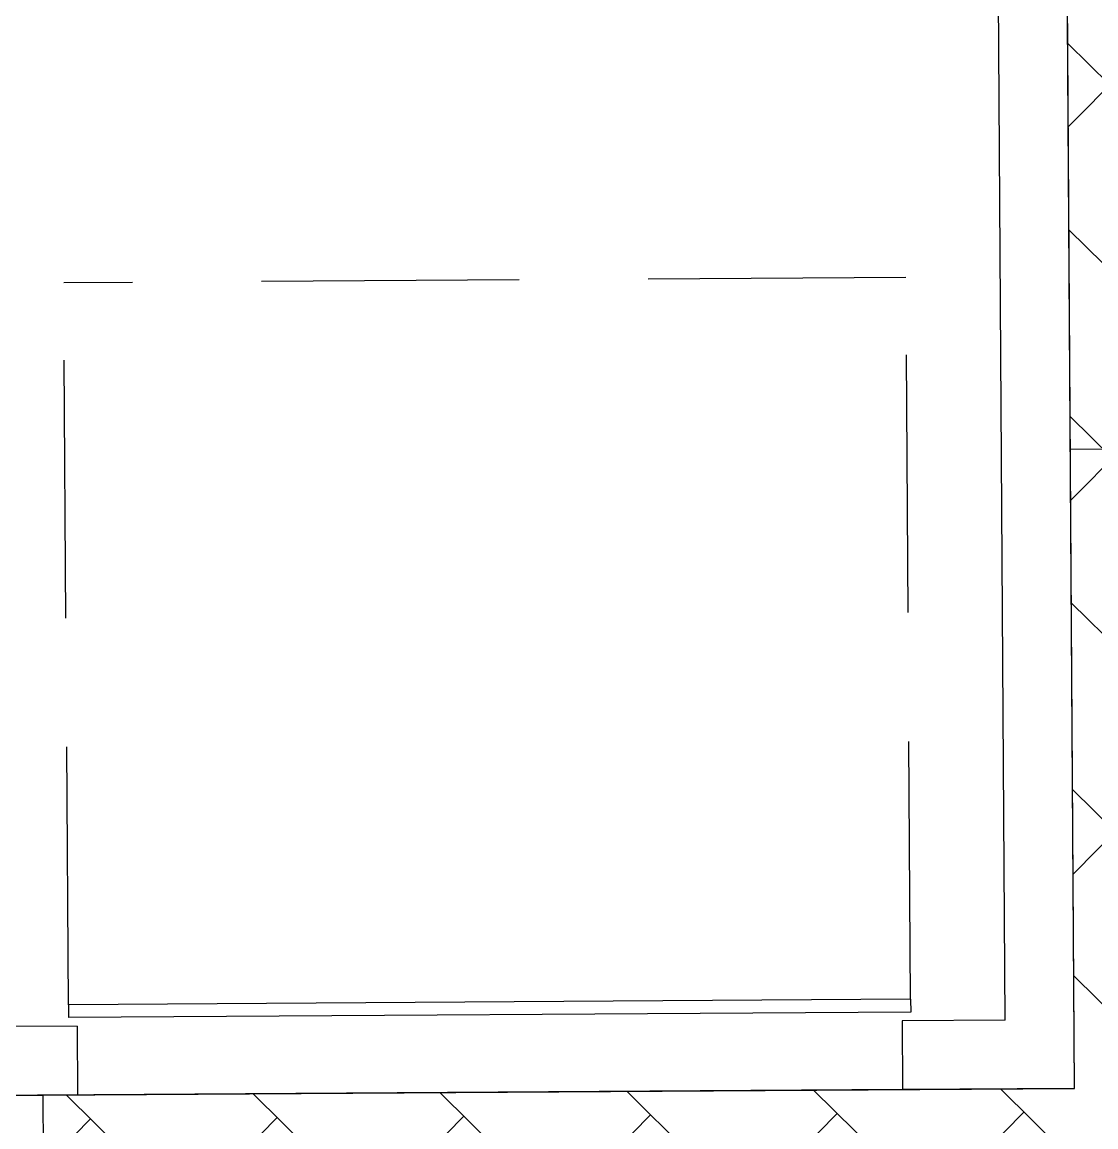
# Model space of a CAD drawing. Header units: feet. Extents: x 919634 to 928945, y 707022 to 708026.
# Drawn here: x 920871.14 to 920881.55, y 707526 to 707536.71 of the extents above; entities that cross this region are included whole.
import ezdxf

# ---------------------------------------------------------------- set-up
doc = ezdxf.new("R2010")
doc.units = ezdxf.units.FT
doc.header["$LTSCALE"] = 20
doc.header["$MEASUREMENT"] = 0
doc.linetypes.add('Site Plan$0$HIDDEN2', pattern=[0.1875, 0.125, -0.0625])
for name, color, linetype in [('-u-site-xref', 7, 'Continuous'), ('Site Plan$0$-u-site-bldg_interior', 252, 'Continuous'), ('Site Plan$0$-u-site-fence', 4, 'Site Plan$0$FENCELINE1'), ('Site Plan$0$SP-BLDG-ROOF ABOVE', 4, 'Site Plan$0$HIDDEN2'), ('Site Plan$0$SP-LOT PAVERS', 254, 'Continuous')]:
    doc.layers.add(name, color=color, linetype=linetype)
doc.layers.add('Site Plan$0$SP-SIDEWALK', color=2, linetype='Continuous', lineweight=25)
doc.layers.add('SP-BUILDING-FOOTPRINT', color=1, linetype='Continuous', lineweight=25)
doc.layers.get('-u-site-xref').off()
doc.linetypes.add('Site Plan$0$FENCELINE1', pattern='A,0.25,-0.1,[133,ltypeshp.shx,S=0.1,R=0,X=-0.1,Y=0],-0.1,1', length=1.45)

# ---------------------------------------------------------------- blocks, each defined once
blk = doc.blocks.new('Site Plan')
at = {"layer": 'Site Plan$0$SP-LOT PAVERS'}
h = blk.add_hatch(dxfattribs=at)
h.set_pattern_fill('AR-HBONE', color=256, scale=0.32, angle=-89.58178215075662)
h.set_pattern_definition([(315.4182178492434, (0, 0), (1.810145136983853, 0.01321298806884015), [3.84, -1.28]), (45.41821784924338, (0.9116790626081567, -0.8984660745381309), (1.810145136983853, 0.01321298806884), [3.84, -1.28])])
h.paths.add_polyline_path([(920890.3469491628, 707526.4686214591), (920890.4769708213, 707506.4690441043), (920871.474094347, 707506.345502218), (920871.3443282906, 707526.3057635743), (920881.3441173232, 707526.370774406), (920881.212470394, 707546.6203464776), (920891.8789110909, 707546.6896913585), (920891.9137553703, 707541.327633359), (920885.2472943853, 707541.2842932274), (920885.3438257929, 707526.4360950518)])
at = {"layer": 'Site Plan$0$-u-site-bldg_interior'}
for p, q in [((920880.6731306894, 707527.0330929292, 7.807863262514745e-08), (920880.5692656417, 707543.0093316672, 7.807863262514745e-08)), ((920881.3441173232, 707526.370774406, 7.807863262514745e-08), (920881.2359182201, 707543.0136657225, 7.807863262514745e-08)), ((920879.7551290017, 707527.2354625339, 7.807863262514745e-08), (920871.5886349152, 707527.1823703567, 7.807863262514745e-08)), ((920871.5886349152, 707527.1823703567, 7.807863262514745e-08), (920871.5894475506, 707527.0573729982, 7.807863262514745e-08)), ((920879.7551290017, 707527.2354625339, 7.807863262514745e-08), (920879.755941637, 707527.1104651755, 7.807863262514745e-08)), ((920879.755941637, 707527.1104651755, 7.807863262514745e-08), (920871.5894475506, 707527.0573729982, 7.807863262514745e-08)), ((920880.6731306894, 707527.0330929292, 7.807863262514745e-08), (920879.6731518217, 707527.0265918463, 7.807863262514745e-08)), ((920879.6731518217, 707527.0265918463, 7.807863262514745e-08), (920879.677485877, 707526.3599392677, 7.807863262514745e-08)), ((920871.6733208798, 707526.9745831828, 7.807863262514745e-08), (920870.6733420121, 707526.9680820999, 7.807863262514745e-08)), ((920871.6733208798, 707526.9745831828, 7.807863262514745e-08), (920871.677654935, 707526.3079306043, 7.807863262514745e-08)), ((920871.677654935, 707526.3079306043, 7.807863262514745e-08), (920870.6776760673, 707526.3014295214, 7.807863262514745e-08)), ((920881.3441173232, 707526.370774406, 7.807863262514745e-08), (920879.677485877, 707526.3599392677, 7.807863262514745e-08))]:
    blk.add_line(p, q, dxfattribs=at)
at = {"layer": 'Site Plan$0$-u-site-fence', "ltscale": 0.15}
blk.add_line((920881.3035769061, 707532.5713882175, 7.807864083332025e-08), (920892.3032655895, 707532.642899617, 7.807864083332025e-08), dxfattribs=at)
at = {"layer": 'Site Plan$0$SP-BLDG-ROOF ABOVE'}
for p, q in [((920879.7096214212, 707534.2353146081, 7.807863262514745e-08), (920871.5431273347, 707534.182222431, 7.807863262514745e-08)), ((920879.7096214212, 707534.2353146081, 7.807864493740664e-08), (920871.5431273347, 707534.182222431, 7.807864493740664e-08)), ((920879.7551290017, 707527.2354625339, 7.807863262514745e-08), (920879.7096214212, 707534.2353146081, 7.807863262514745e-08)), ((920879.7551290017, 707527.2354625339, 7.807864493740664e-08), (920879.7096214212, 707534.2353146081, 7.807864493740664e-08)), ((920879.7551954393, 707527.2355032838, 7.807864493740664e-08), (920879.7096878589, 707534.235355358, 7.807864493740664e-08)), ((920871.5886349152, 707527.1823703567, 7.807863262514745e-08), (920871.5431273347, 707534.182222431, 7.807863262514745e-08)), ((920871.5886349152, 707527.1823703567, 7.807864493740664e-08), (920871.5431273347, 707534.182222431, 7.807864493740664e-08))]:
    blk.add_line(p, q, dxfattribs=at)
at = {"layer": 'Site Plan$0$SP-SIDEWALK'}
for p, q in [((920879.677485877, 707526.3599392677, 7.807863262514746e-08), (920871.3443282907, 707526.3057635744, 7.807863311763833e-08)), ((920871.474094347, 707506.345502218, 7.807863672923385e-08), (920871.3443282906, 707526.3057635743, 7.807864086579928e-08))]:
    blk.add_line(p, q, dxfattribs=at)

msp = doc.modelspace()

# ---------------------------------------------------------------- block references
at = {"layer": '-u-site-xref'}
msp.add_blockref('Site Plan', (0, 0), dxfattribs=at)

# ---------------------------------------------------------------- next in the draw order: linework, layer by layer
at = {"layer": 'SP-BUILDING-FOOTPRINT', "elevation": 7.807863672923385e-08}
msp.add_lwpolyline([(920815.2650759734, 707538.3141382567), (920837.2646102849, 707538.4571620759), (920837.3962572141, 707518.2075900044), (920848.7294154031, 707518.2812693625), (920848.546494048, 707546.4079777688), (920859.2129353038, 707546.4773226533), (920859.344582233, 707526.2277505817), (920881.3441173233, 707526.370774406), (920881.212470394, 707546.6203464776), (920891.8789110909, 707546.6896913585), (920891.9301220927, 707538.8125545487), (920903.2632159269, 707538.8862334884), (920903.3948628561, 707518.636661417), (920914.7280209615, 707518.7103407745)], dxfattribs=at)

doc.saveas('drawing.dxf')
